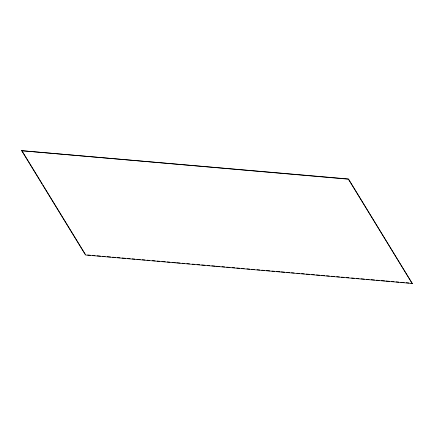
<?xml version="1.0" encoding="UTF-8"?>
<svg xmlns="http://www.w3.org/2000/svg" width="434" height="434" viewBox="0 0 434 434"><rect width="100%" height="100%" fill="white"/><g stroke="black" fill="none" stroke-linecap="round" stroke-linejoin="round"><path stroke-width="0.65" d="M21.7 150.712L348.464 178.987L412.224 283.478L85.536 255.013L21.7 150.712L348.388 179.177L412.224 283.478M87.635 254.997L90.337 255.23M92.361 255.409L95.062 255.642M97.086 255.821L100.46 256.114M102.489 256.293L105.185 256.527M107.209 256.7L110.589 256.999M112.612 257.172L115.308 257.411M117.337 257.584L120.034 257.818M122.062 257.997L125.437 258.29M127.46 258.469L130.162 258.702M132.186 258.881L134.887 259.114M136.911 259.288L140.285 259.586M142.309 259.76L145.01 259.999M147.034 260.172L149.735 260.405M152.437 260.644L155.133 260.877M157.157 261.056L159.858 261.29M161.882 261.469L165.262 261.762M167.285 261.935L169.982 262.174M172.01 262.348L175.385 262.641M176.736 262.76L180.11 263.053M182.134 263.232L184.835 263.465M186.859 263.644L189.56 263.877M192.257 264.116L194.958 264.349M196.982 264.523L199.683 264.762M201.707 264.935L205.081 265.234M207.11 265.407L209.806 265.641M211.83 265.82L215.21 266.113M216.555 266.232L219.929 266.525M221.958 266.704L224.655 266.937M226.684 267.111L230.058 267.409M232.082 267.583L234.783 267.821M236.807 267.995L239.508 268.228M241.532 268.407L244.233 268.641M246.93 268.879L249.631 269.113M251.655 269.292L254.357 269.525M257.058 269.758L259.754 269.997M261.778 270.17L264.48 270.409M266.503 270.583L269.883 270.876M271.906 271.055L274.603 271.288M276.632 271.467L280.006 271.76M281.357 271.879L284.731 272.172M286.755 272.346L289.456 272.585M291.48 272.758L294.181 272.997M296.878 273.23L299.579 273.463M301.603 273.642L304.305 273.876M306.328 274.055L309.702 274.348M311.731 274.527L314.428 274.76M316.451 274.934L319.831 275.232M321.176 275.346L324.551 275.644M326.58 275.818L329.276 276.051M331.305 276.23L334.679 276.523M336.703 276.702L339.404 276.935M341.428 277.114L344.129 277.348M346.153 277.521L348.855 277.76M351.551 277.993L354.252 278.232M356.276 278.406L358.978 278.639M361.001 278.818L364.376 279.111M366.399 279.29L369.101 279.523M371.124 279.702L374.504 279.995M376.528 280.169L379.224 280.407M381.253 280.581L384.627 280.874M385.978 280.993L389.352 281.286M391.376 281.465L394.077 281.699M396.101 281.878L398.803 282.111M400.826 282.29L404.2 282.583M406.224 282.756L408.926 282.995M410.949 283.169L412.3 283.288M21.776 150.522L42.228 183.945M42.933 185.096L85.259 254.243"/></g></svg>
